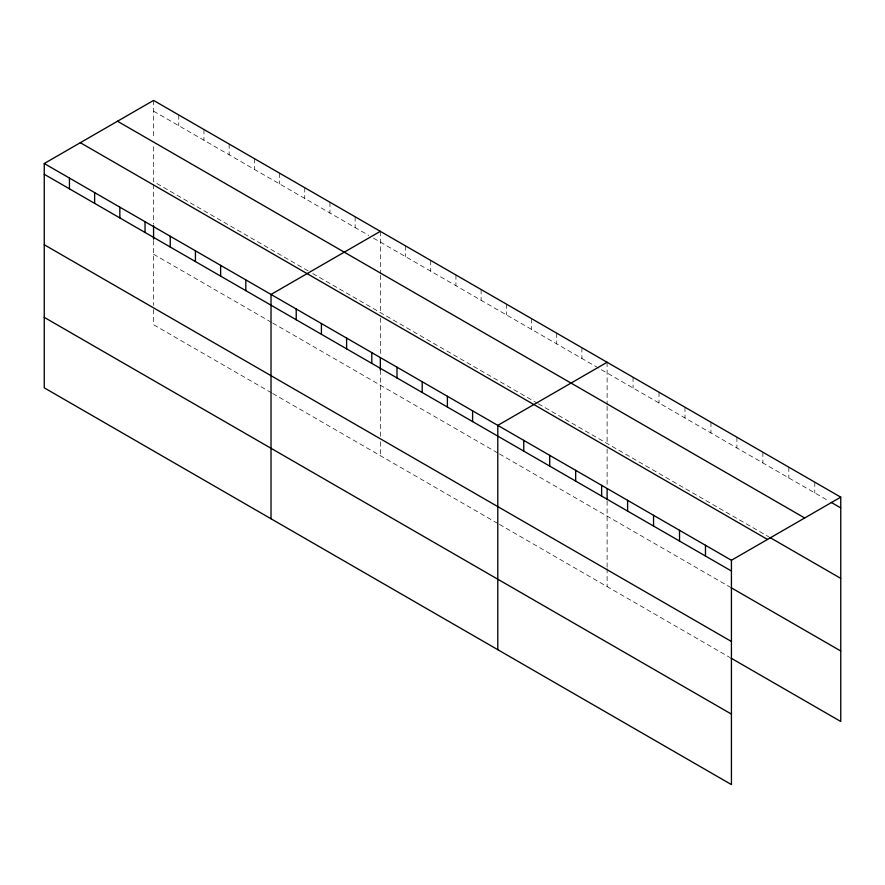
<?xml version="1.0" encoding="UTF-8"?>
<svg xmlns="http://www.w3.org/2000/svg" width="885" height="885" viewBox="0 0 885 885"><rect width="100%" height="100%" fill="white"/><g stroke="black" fill="none" stroke-linecap="round" stroke-linejoin="round"><path stroke-width="0.66" stroke-dasharray="4.42 3.32" d="M153.57 111.156L368.879 235.476M373.47 238.12L828.946 501.087M308.179 270.91L153.57 181.635L153.57 144.332M312.759 273.553L537.239 403.151M538.39 403.814L768.766 536.819M153.57 254.249L271.529 322.361M272.68 323.025L498.299 453.286M499.45 453.95L729.826 586.954M271.529 392.84L153.57 324.729L153.57 306.763M272.68 393.504L498.299 523.765M499.45 524.429L729.826 657.433M814.786 482.17L814.786 492.912M788.834 467.18L788.834 477.922M762.87 452.191L762.87 462.944M736.906 437.201L736.906 447.954M710.954 422.211L710.954 432.964M684.99 407.233L684.99 417.974M659.026 392.243L659.026 402.985M633.063 377.253L633.063 387.995M607.11 362.264L607.11 404.799M607.11 406.182L607.11 443.485M607.11 448.972L607.11 485.965M607.11 501.032L607.11 567.23M607.11 568.612L607.11 586.578M581.91 347.716L581.91 358.458M556.709 333.169L556.709 343.911M531.52 318.622L531.52 329.364M506.32 304.075L506.32 314.817M481.119 289.528L481.119 300.269M455.93 274.981L455.93 285.722M430.729 260.433L430.729 271.175M405.529 245.886L405.529 256.628M380.34 231.339L380.34 273.874M380.34 275.257L380.34 312.56M380.34 318.047L380.34 355.04M380.34 370.107L380.34 436.305M380.34 441.836L380.34 455.653M355.139 216.792L355.139 227.534M329.939 202.245L329.939 212.986M304.75 187.697L304.75 198.439M279.549 173.15L279.549 183.892M254.349 158.603L254.349 169.345M229.16 144.056L229.16 154.798M203.959 129.509L203.959 140.25M178.759 114.962L178.759 125.703M153.57 100.414L153.57 138.801M153.57 184.379L153.57 224.115M153.57 240.554L153.57 305.38"/><path stroke-width="1.33" d="M731.43 641.492L731.43 560.271L44.25 163.526L44.25 387.84L731.43 784.586L731.43 641.492L44.25 244.758M731.01 658.119L840.75 721.474L840.75 497.16L153.57 100.414L44.25 163.526M380.34 231.339L271.02 294.451L271.02 518.765M607.11 362.264L497.79 425.375L497.79 649.69M731.43 560.271L840.75 497.16M831.314 502.448L840.75 507.901M117.495 121.245L804.675 517.979M769.95 537.505L840.75 578.381M80.325 142.695L767.505 539.441M44.25 174.279L731.43 571.013M731.01 587.64L840.75 650.995M44.25 317.361L731.43 714.106M705.478 545.282L705.478 556.023M679.514 530.292L679.514 541.045M653.55 515.302L653.55 526.055M627.598 500.313L627.598 511.065M607.11 488.697L607.11 499.66M601.634 485.334L601.634 496.076M575.67 470.344L575.67 481.086M549.707 455.355L549.707 466.096M523.754 440.365L523.754 451.118M472.59 410.828L472.59 421.581M447.401 396.281L447.401 407.034M422.2 381.734L422.2 392.486M397 367.187L397 377.939M380.34 357.772L380.34 370.107M371.811 352.639L371.811 363.392M346.61 338.092L346.61 348.845M321.41 323.545L321.41 334.298M296.221 308.998L296.221 319.75M245.82 279.903L245.82 290.656M220.63 265.356L220.63 276.109M195.43 250.809L195.43 261.562M170.23 236.262L170.23 247.015M153.57 225.476L153.57 239.182M145.04 221.715L145.04 232.467M119.84 207.167L119.84 217.92M94.64 192.62L94.64 203.373M69.45 178.073L69.45 188.826"/></g></svg>
